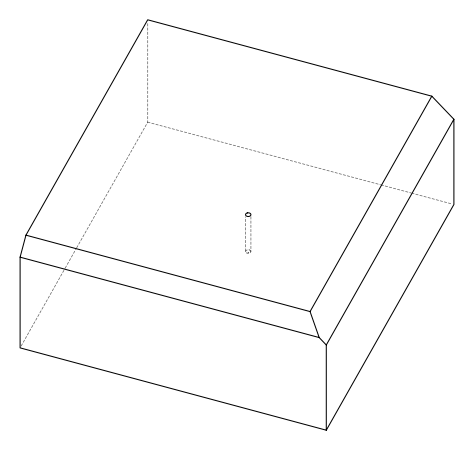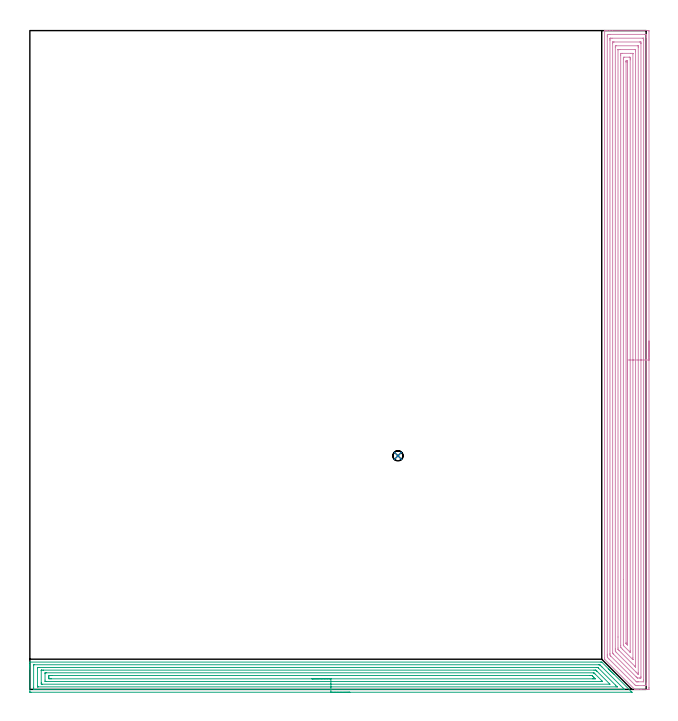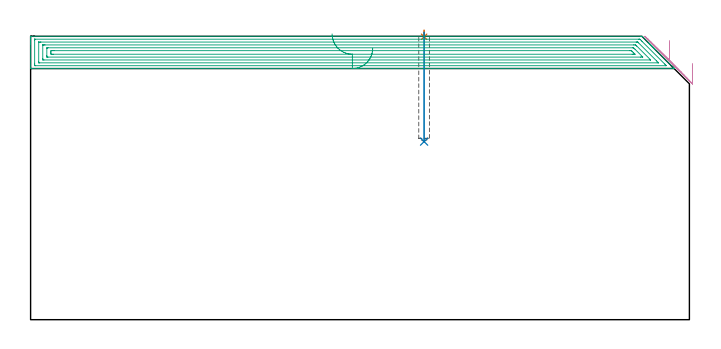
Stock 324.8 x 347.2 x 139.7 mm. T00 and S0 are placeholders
(PLAN: 4 operations, 2 tool changes, 40.3 min)
(1 SPOT_DRILL | STEP1POCKET | NXT0321_9005460120000 | 0.03 min | 2 mm3)
(2 DRILL_BLIND_HOLE_INTO_CENTER | STEP1POCKET | UGT0301_448 | 0.22 min | 1110 mm3)
(3 AREA_MILL | FG_CHAMFER_SURFACE | UGT0205_001 | 15.15 min | 40751 mm3)
(4 AREA_MILL_1 | FG_CHAMFER_SURFACE_1 | UGT0205_001 | 24.87 min | 93078 mm3)
(TOOL NXT0321_9005460120000 | NC Spot Drill, 142deg, 12mm, Carbide, Uncoated | D12 PA142 FL30 Z2)
(TOOL UGT0301_448 | Carbide Drill 5.3 mm | D5.3 PA118 FL52 Z2)
(TOOL UGT0205_001 | Chamfer Mill 20 x 3 x 45 deg. | D20 FL50 Z2)
(OP 1 SPOT_DRILL)
G17 G21 G94 G90
T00 M6
G54
G17 G0 G90 X194. Y123.1 S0 M3
G43 Z149.7 H0
G94 G81 G98 Z139.472 F250. R142.7
G80
M5
M2
(OP 2 DRILL_BLIND_HOLE_INTO_CENTER)
G17 G21 G94 G90
T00 M6
G54
G17 G0 G90 X194. Y123.1 S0 M3
G43 Z149.7 H0
G94 G81 G98 Z87.8 F250. R141.7
G80
M5
M2
(OP 3 AREA_MILL)
G17 G21 G94 G90
T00 M6
G54
G17 G0 G90 X168.65 Y-1.5 S1061 M3
G43 Z149.7 H0
Z133.8
G94 G1 X168.612 Z132.928 F250.
X168.498 Z132.064
X168.309 Z131.212
X168.047 Z130.38
X167.713 Z129.574
X167.31 Z128.8
X166.842 Z128.064
X166.31 Z127.372
X165.721 Z126.729
X165.078 Z126.14
X164.386 Z125.608
X163.65 Z125.14
X162.876 Z124.737
X162.07 Z124.403
X161.238 Z124.141
X160.387 Z123.952
X159.522 Z123.838
X158.65 Z123.8
X0.611
X0.175 Y-1.495 Z123.803
X0.01 Y-1.492 Z123.806
X0. Y-1.323 Z123.975
Y10.696 Z135.991
Y11.3 Z136.594
Y11.856 Z137.152
Y12.181 Z137.477
Y12.737 Z138.033
Y13.063 Z138.358
Y14.064 Z139.363
X0.008 Y14.395 Z139.686
X0.01 Y14.405 Z139.695
X0.16 Y14.4 Z139.7
X300.666
X301.388 Y14.402 Z139.698
X301.414 Y14.387 Z139.685
X304.807 Y10.994 Z136.292
X304.943 Y10.859 Z136.155
X305.081 Y10.72 Z136.018
X305.242 Y10.559 Z135.856
X305.384 Y10.418 Z135.713
X305.528 Y10.273 Z135.571
X305.678 Y10.123 Z135.421
X305.825 Y9.977 Z135.272
X305.974 Y9.827 Z135.125
X306.113 Y9.688 Z134.986
X306.266 Y9.536 Z134.831
X306.421 Y9.38 Z134.678
X306.549 Y9.252 Z134.55
X306.707 Y9.095 Z134.39
X307.204 Y8.596 Z133.896
X307.462 Y8.338 Z133.637
X307.588 Y8.213 Z133.51
X307.942 Y7.859 Z133.158
X316.846 Y-1.045 Z124.252
X317.284 Y-1.484 Z123.816
X317.295 Y-1.495 Z123.805
X317.292 Y-1.498 Z123.802
X317.284 Y-1.5 Z123.8
X158.65
Y-0.086 Z125.214
X2.397 Y-0.085 Z125.215
X2.318 Y-0.084 Z125.216
X2.028 Y-0.079 Z125.221
X2.01 Y0.015 Z125.315
X2.003 Y0.226 Z125.526
X2.001 Y0.719 Z126.019
X2. Y1.111 Z126.411
X2.001 Y12.572 Z137.872
X2.009 Y12.965 Z138.265
X2.012 Y12.98 Z138.28
X2.017 Y12.982 Z138.282
X2.041 Y12.984 Z138.284
X2.092 Y12.985 Z138.285
X2.193 Y12.986 Z138.286
X299.803
X300.21 Y12.983 Z138.283
X300.311 Y12.981 Z138.281
X300.357 Y12.979 Z138.279
X300.423 Y12.917 Z138.217
X300.617 Y12.731 Z138.031
X301.169 Y12.181 Z137.481
X301.51 Y11.841 Z137.141
X312.631 Y0.719 Z126.019
X313.117 Y0.229 Z125.529
X313.326 Y0.012 Z125.312
X313.401 Y-0.079 Z125.221
X313.117 Y-0.084 Z125.216
X313.038 Y-0.085 Z125.215
X158.65 Y-0.086 Z125.214
Y1.328 Z126.628
X4.458 Y1.329 Z126.629
X4.183 Y1.33 Z126.63
X4.091 Y1.332 Z126.632
X4.026 Y1.335 Z126.635
X4.01 Y1.421 Z126.721
X4.005 Y1.601 Z126.901
X4.001 Y1.78 Z127.08
Y11.3 Z136.6
X4.003 Y11.477 Z136.777
X4.01 Y11.539 Z136.839
X4.019 Y11.565 Z136.865
X4.046 Y11.566 Z136.866
X4.183 Y11.569 Z136.869
X4.801 Y11.571 Z136.871
X5.076
X298.556
X298.831 Y11.57 Z136.87
X299.106 Y11.568 Z136.868
X299.289 Y11.564 Z136.864
X299.333 Y11.556 Z136.856
X299.358 Y11.535 Z136.835
X299.408 Y11.489 Z136.789
X299.601 Y11.3 Z136.6
X299.724 Y11.177 Z136.477
X308.653 Y2.248 Z127.548
X309.298 Y1.601 Z126.901
X309.546 Y1.349 Z126.649
X309.55 Y1.334 Z126.634
X309.546 Y1.333 Z126.633
X308.928 Y1.329 Z126.629
X158.65 Y1.328 Z126.628
Y2.743 Z128.043
X6.597
X6.124 Y2.748 Z128.048
X6.018 Y2.749 Z128.049
X6.01 Y2.934 Z128.234
X6. Y3.333 Z128.633
Y3.364 Z128.664
Y9.961 Z135.261
X6.002 Y10.068 Z135.368
X6.006 Y10.12 Z135.42
X6.009 Y10.143 Z135.443
X6.026 Y10.15 Z135.45
X6.236 Y10.154 Z135.454
X6.861 Y10.157 Z135.457
X7.125
X297.309
X297.938 Y10.156 Z135.456
X298.206 Y10.153 Z135.453
X298.276 Y10.15 Z135.45
X298.559 Y9.883 Z135.183
X298.743 Y9.706 Z135.006
X298.831 Y9.62 Z134.92
X305.578 Y2.873 Z128.173
X305.675 Y2.747 Z128.047
X305.669 Y2.746 Z128.046
X305.632 Y2.744 Z128.044
X305.553 Y2.743 Z128.043
X305.396
X158.65
Y4.157 Z129.457
X8.557
X8.377 Y4.159 Z129.459
X8.026 Y4.164 Z129.464
X8.01 Y4.246 Z129.546
X8.001 Y4.884 Z130.184
Y8.411 Z133.711
X8.007 Y8.654 Z133.954
X8.01 Y8.727 Z134.027
X8.288 Y8.737 Z134.037
X8.468 Y8.742 Z134.042
X8.558 Y8.743 Z134.043
X296.956 Y8.742 Z134.042
X297.045 Y8.74 Z134.04
X297.134 Y8.736 Z134.036
X297.267 Y8.723 Z134.023
X297.34 Y8.654 Z133.954
X297.938 Y8.063 Z133.363
X301.51 Y4.491 Z129.791
X301.75 Y4.246 Z129.546
X301.819 Y4.171 Z129.471
X301.689 Y4.162 Z129.462
X301.598 Y4.158 Z129.458
X301.51 Y4.157 Z129.457
X300.707
X158.65
Y5.571 Z130.871
X11.326 Y5.572 Z130.872
X10.874 Y5.574 Z130.874
X10.433 Y5.578 Z130.878
X10.01 Y5.588 Z130.888
X10.005 Y6.009 Z131.309
X10.001 Y6.435 Z131.735
X10.004 Y6.891 Z132.191
X10.007 Y7.312 Z132.612
X10.433 Y7.322 Z132.622
X10.885 Y7.326 Z132.626
X11.326 Y7.328 Z132.628
X11.775 Y7.329 Z132.629
X295.26 Y7.328 Z132.628
X295.711 Y7.327 Z132.627
X296.153 Y7.323 Z132.623
X296.211 Y7.322 Z132.622
X296.273 Y7.267 Z132.567
X296.404 Y7.142 Z132.442
X296.66 Y6.891 Z132.191
X297.045 Y6.507 Z131.807
X297.542 Y6.009 Z131.309
X297.938 Y5.608 Z130.908
X297.961 Y5.578 Z130.878
X297.938 Y5.577 Z130.877
X297.488 Y5.573 Z130.873
X297.045 Y5.571 Z130.871
X296.596
X158.65
X157.778 Z130.909
X156.914 Z131.023
X156.062 Z131.212
X155.23 Z131.474
X154.424 Z131.808
X153.65 Z132.211
X152.914 Z132.68
X152.222 Z133.211
X151.579 Z133.8
X150.99 Z134.443
X150.459 Z135.135
X149.99 Z135.871
X149.587 Z136.645
X149.253 Z137.451
X148.991 Z138.283
X148.802 Z139.135
X148.688 Z140.
X148.65 Z140.871
G0 Z149.7
M5
M2
(OP 4 AREA_MILL_1)
G17 G21 G94 G90
T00 M6
G54
G17 G0 G90 X326.3 Y183.6 S1061 M3
G43 Z149.7 H0
Z126.3
G94 G1 Y183.562 Z125.428 F250.
Y183.448 Z124.564
Y183.259 Z123.712
Y182.997 Z122.88
Y182.663 Z122.074
Y182.26 Z121.3
Y181.791 Z120.564
Y181.26 Z119.872
Y180.671 Z119.229
Y180.028 Z118.64
Y179.336 Z118.109
Y178.6 Z117.64
Y177.826 Z117.237
Y177.02 Z116.903
Y176.188 Z116.641
Y175.336 Z116.452
Y174.472 Z116.338
Y173.6 Z116.3
Y0.944
X326.299 Y0.626 Z116.301
X326.293 Y0.057 Z116.304
X326.292 Y0.008 Z116.306
X325.727 Y0. Z116.87
X322.166 Z120.429
X320.742 Z121.854
X320.386 Z122.209
X319.673 Z122.927
X319.319 Z123.281
X318.948 Z123.645
X318.855 Y0.002 Z123.737
X318.799 Y0.01 Z123.794
X318.656 Y0.144 Z123.943
X302.977 Y15.823 Z139.622
X302.904 Y15.897 Z139.694
X302.902 Y15.906 Z139.696
X302.9 Y16.716 Z139.7
Y347.021
X302.902 Y347.194 Z139.689
Y347.195
X302.95 Y347.197 Z139.641
X303.359 Y347.2 Z139.24
X303.65 Z138.95
X304.363 Z138.232
X305.61 Z136.987
X307.034 Z135.562
X325.727 Z116.871
X325.996 Y347.198 Z116.602
X326.292 Y347.19 Z116.306
X326.299 Y346.893 Z116.299
X326.3 Y173.6 Z116.3
X324.886 Z117.714
Y3.259
X324.882 Y2.414 Z117.718
X324.88 Y2.371 Z117.72
X324.837 Y2.01 Z117.763
X324.356 Y2.002 Z118.244
X323.946 Y2.001 Z118.654
X323.468 Y2. Z119.132
X320.386 Z122.214
X319.908 Z122.692
X319.496 Y2.003 Z123.104
X319.359 Y2.006 Z123.241
X319.251 Y2.011 Z123.349
X319.169 Y2.089 Z123.431
X318.837 Y2.414 Z123.763
X305.253 Y15.997 Z137.347
X304.538 Y16.717 Z138.062
X304.363 Y16.899 Z138.237
X304.318 Y17.611 Z138.282
X304.316 Y17.658 Z138.284
X304.314 Y18.505 Z138.286
Y343.941
X304.318 Y344.786 Z138.282
X304.32 Y344.829 Z138.28
X304.363 Y345.19 Z138.237
X304.844 Y345.197 Z137.756
X305.253 Y345.199 Z137.347
X305.731 Y345.2 Z136.869
X323.946 Y345.199 Z118.654
X324.427 Y345.197 Z118.173
X324.837 Y345.19 Z117.763
X324.879 Y344.786 Z117.721
X324.882 Y344.74 Z117.718
X324.886 Y343.892 Z117.714
Y343.843
Y173.6
X323.472 Z119.128
X323.471 Y5.096 Z119.129
X323.47 Y4.681 Z119.13
X323.464 Y4.202 Z119.136
X323.452 Y4.01 Z119.148
X323.255 Y4.002 Z119.345
X320.587 Y4. Z122.013
X320.386 Z122.214
X320.185 Y4.002 Z122.415
X319.784 Y4.01 Z122.816
X319.694 Y4.017 Z122.906
X319.666 Y4.039 Z122.934
X319.609 Y4.091 Z122.991
X319.497 Y4.202 Z123.103
X306.144 Y17.557 Z136.456
X306.092 Y17.611 Z136.508
X305.735 Y18.02 Z136.865
X305.731 Y18.505 Z136.869
X305.729 Y18.921 Z136.871
Y342.104
X305.73 Y342.519 Z136.87
X305.735 Y342.998 Z136.865
X305.748 Y343.19 Z136.852
X305.945 Y343.198 Z136.655
X306.144 Y343.199 Z136.456
X306.833 Y343.2 Z135.767
X323.056 Y343.199 Z119.544
X323.257 Y343.196 Z119.343
X323.391 Y343.19 Z119.209
X323.465 Y343.179 Z119.135
X323.467 Y343.137 Z119.133
X323.47 Y342.998 Z119.13
X323.471 Y342.581 Z119.129
X323.472 Y342.104 Z119.128
Y173.6
X322.057 Z120.543
Y6.884
X322.051 Y6.105 Z120.549
X322.04 Y6.01 Z120.56
X321.936 Y6.005 Z120.664
X321.716 Y6.002 Z120.884
X321.276 Y6. Z121.324
X320.375 Z122.225
X320.158 Y6.01 Z122.442
X319.727 Y6.428 Z122.874
X319.496 Y6.654 Z123.104
X307.644 Y18.505 Z134.956
X307.363 Y18.79 Z135.237
X307.177 Y18.984 Z135.423
X307.149 Y19.024 Z135.451
X307.146 Y19.045 Z135.454
X307.143 Y19.093 Z135.457
Y340.316
X307.149 Y341.095 Z135.451
X307.16 Y341.19 Z135.44
X307.264 Y341.195 Z135.336
X307.484 Y341.198 Z135.116
X307.924 Y341.2 Z134.676
X321.276 Z121.324
X321.72 Y341.198 Z120.88
X321.936 Y341.195 Z120.664
X322.039 Y341.19 Z120.561
X322.05 Y341.122 Z120.55
X322.057 Y340.426 Z120.543
Y340.316
Y173.6
X320.643 Z121.957
X320.642 Y8.671 Z121.958
X320.641 Y8.416 Z121.959
X320.636 Y8.155 Z121.964
X320.63 Y8.011 Z121.97
X320.595 Y8.016 Z122.005
X320.541 Y8.066 Z122.059
X320.386 Y8.216 Z122.214
X319.927 Y8.671 Z122.673
X319.496 Y9.102 Z123.104
X309.201 Y19.398 Z133.399
X308.814 Y19.79 Z133.786
X308.567 Y20.043 Z134.033
X308.562 Y20.292 Z134.038
X308.559 Y20.548 Z134.041
X308.557 Y21.186 Z134.043
Y21.444
X308.558 Y338.529 Z134.042
X308.559 Y338.784 Z134.041
X308.564 Y339.045 Z134.036
X308.57 Y339.19 Z134.03
X308.647 Y339.193 Z133.953
X308.814 Y339.197 Z133.786
X309.036 Y339.2 Z133.564
X320.386 Y339.199 Z122.214
X320.611 Y339.197 Z121.989
X320.636 Y339.19 Z121.964
X320.638 Y339.186 Z121.962
X320.641 Y339.166 Z121.959
X320.643 Y338.529 Z121.957
Y338.27
Y173.6
X319.229 Z123.371
Y12.515
X319.227 Y12.247 Z123.373
X319.224 Y11.85 Z123.376
X319.223 Y11.84 Z123.377
X319.21 Y11.85 Z123.39
X319.151 Y11.902 Z123.449
X319.034 Y12.015 Z123.566
X318.801 Y12.247 Z123.799
X310.594 Y20.454 Z132.006
X310.231 Y20.824 Z132.369
X310.05 Y21.01 Z132.55
X309.978 Y21.101 Z132.622
X309.977 Y21.186 Z132.623
X309.972 Y21.811 Z132.628
X309.971 Y27.613 Z132.629
X309.972 Y337.054
X309.973 Y337.132 Z132.627
X309.975 Y337.17 Z132.625
X309.977 Y337.184 Z132.623
X309.986 Y337.19 Z132.614
X310.14 Y337.197 Z132.46
X310.594 Y337.199 Z132.006
X311.027 Y337.2 Z131.573
X318.606 Y337.199 Z123.994
X319.042 Y337.196 Z123.558
X319.198 Y337.19 Z123.402
X319.222 Y337.178 Z123.378
X319.224 Y337.126 Z123.376
X319.227 Y337.011 Z123.373
X319.228 Y336.741 Z123.372
X319.229 Y336.115 Z123.371
Y173.6
X317.815 Z124.785
Y16.617
X317.812 Y15.823 Z124.788
X317.811 Y15.727 Z124.789
X317.809 Y15.707 Z124.791
X317.759 Y15.747 Z124.841
X317.715 Y15.784 Z124.885
X317.675 Y15.823 Z124.925
X312.311 Y21.186 Z130.289
X311.484 Y22.018 Z131.116
X311.426 Y22.08 Z131.174
X311.392 Y22.134 Z131.208
X311.39 Y22.175 Z131.21
X311.386 Y22.974 Z131.214
X311.385 Y23.074 Z131.215
Y334.159
X311.386 Y334.953 Z131.214
X311.388 Y335.05 Z131.212
X311.392 Y335.151 Z131.208
X311.398 Y335.191 Z131.202
X311.423 Y335.193 Z131.177
X311.484 Y335.196 Z131.116
X312.129 Y335.2 Z130.471
X312.375 Z130.225
X316.579 Z126.021
X317.47 Z125.13
X317.715 Y335.196 Z124.885
X317.796 Y335.193 Z124.804
X317.806 Y335.191 Z124.794
X317.809 Y335.17 Z124.791
X317.812 Y335.119 Z124.788
X317.814 Y335.052 Z124.786
X317.815 Y334.953 Z124.785
Y173.6
X316.4 Z126.2
Y20.292
X316.399 Y19.826 Z126.201
X316.396 Y19.67 Z126.204
X316.392 Y19.567 Z126.208
X316.216 Y19.737 Z126.384
X315.935 Y20.012 Z126.665
X312.973 Y22.974 Z129.627
X312.877 Y23.076 Z129.723
X312.806 Y23.155 Z129.794
X312.804 Y23.208 Z129.796
X312.8 Y23.44 Z129.8
X312.799 Y57.969 Z129.801
X312.8 Y332.271 Z129.8
X312.802 Y332.736 Z129.798
X312.807 Y333.165 Z129.793
X313.231 Y333.199 Z129.369
X315.901 Z126.699
X315.935 Y333.198 Z126.665
X316.393 Y333.165 Z126.207
X316.398 Y332.7 Z126.202
X316.4 Y332.271 Z126.2
Y331.804
Y173.6
X314.986 Z127.614
Y23.868
X314.981 Y23.513 Z127.619
X314.98 Y23.44 Z127.62
X314.933 Y23.475 Z127.667
X314.869 Y23.536 Z127.731
X314.529 Y23.868 Z128.071
X314.342 Y24.058 Z128.258
X314.258 Y24.147 Z128.342
X314.229 Y24.179 Z128.371
X314.221 Y24.22 Z128.379
X314.219 Y24.315 Z128.381
X314.214 Y24.703 Z128.386
Y330.483
X314.215 Y330.871 Z128.385
X314.218 Y331.065 Z128.382
X314.221 Y331.161 Z128.379
X314.225 Y331.191 Z128.375
X314.244 Y331.193 Z128.356
X314.334 Y331.198 Z128.266
X314.909 Y331.192 Z127.691
X314.974 Y331.19 Z127.626
X314.979 Y331.11 Z127.621
X314.982 Y330.921 Z127.618
X314.986 Y330.543 Z127.614
Y173.6
Y172.728 Z127.652
Y171.863 Z127.766
Y171.012 Z127.955
Y170.18 Z128.217
Y169.374 Z128.551
Y168.6 Z128.954
Y167.864 Z129.422
Y167.172 Z129.953
Y166.529 Z130.543
Y165.94 Z131.186
Y165.408 Z131.878
Y164.94 Z132.614
Y164.537 Z133.388
Y164.203 Z134.194
Y163.941 Z135.026
Y163.752 Z135.877
Y163.638 Z136.742
Y163.6 Z137.614
G0 Z149.7
M5
M2
